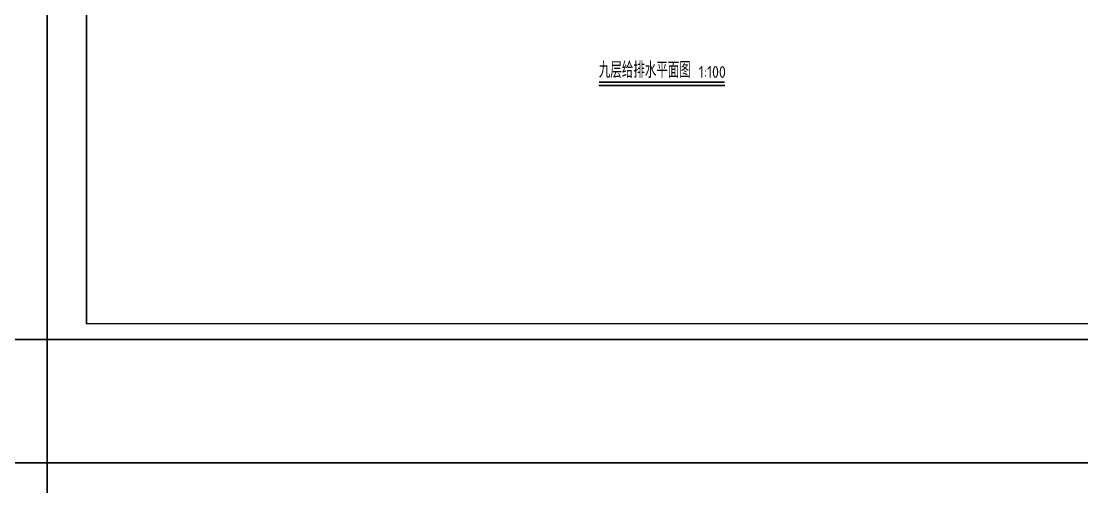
# Model space of a CAD drawing. Extents: x 27938 to 1507990, y 110129 to 923079.
# Drawn here: x 811973 to 879302, y 247050 to 276638 of the extents above; entities that cross this region are included whole.
import ezdxf

# ---------------------------------------------------------------- set-up
doc = ezdxf.new("R2010")
doc.units = 0
doc.header["$LTSCALE"] = 1000
doc.header["$MEASUREMENT"] = 0
for name, color, linetype in [('DIM_SYMB', 3, 'Continuous'), ('text', 7, 'Continuous'), ('图框', 140, 'Continuous')]:
    doc.layers.add(name, color=color, linetype=linetype)
doc.layers.add('yichutu', color=7, linetype='Continuous', true_color=0xffffff, plot=False)
doc.styles.get("Standard").update_dxf_attribs({"font": 'gbenor.shx', "bigfont": 'gbcbig.shx'})

# ---------------------------------------------------------------- blocks, each defined once
blk = doc.blocks.new('TK')
at = {"layer": '图框'}
blk.add_lwpolyline([(465375, 548714), (549475, 548714), (549475, 489314), (465375, 489314)], close=True, dxfattribs=at)
blk.add_lwpolyline([(465375, 548714), (549475, 548714), (549475, 489314), (465375, 489314)], close=True, dxfattribs=at)
at = {"layer": '图框', "const_width": 100}
blk.add_lwpolyline([(548475, 490314), (548475, 547714), (467875, 547714), (467875, 490314)], close=True, dxfattribs=at)
blk = doc.blocks.new('yct-841-594-84100-59399.9999999999-100-1000.0')
at = {"layer": 'yichutu', "color": 7, "true_color": 0xffffff}
blk.add_lwpolyline([(0, 0), (0, 59400), (84100, 59400), (84100, 0)], close=True, dxfattribs=at)

msp = doc.modelspace()

# ---------------------------------------------------------------- linework, layer by layer
at = {"ltscale": 0.5}
msp.add_lwpolyline([(753904.8, 399407.6), (918056.6, 399407.6), (918056.6, 248571.5), (753904.8, 248571.5)], close=True, dxfattribs=at)
at = {"layer": 'DIM_SYMB', "const_width": 105}
msp.add_lwpolyline([(848643.6, 272756.9), (856632.1, 272756.9)], dxfattribs=at)
at = {"layer": 'DIM_SYMB'}
msp.add_lwpolyline([(848643.6, 272546.9), (856632.1, 272546.9)], dxfattribs=at)
at = {"layer": 'text', "color": 2}
msp.add_lwpolyline([(813614.1, 238606.8), (782614.1, 238606.8), (782614.1, 256415.2), (813614.1, 256415.2)], close=True, dxfattribs=at)

# ---------------------------------------------------------------- block references
msp.add_blockref('TK', (348239.1, -232898.5))
at = {"layer": 'yichutu'}
msp.add_blockref('yct-841-594-84100-59399.9999999999-100-1000.0', (813614.1, 256415.2), dxfattribs=at)

# ---------------------------------------------------------------- texts
at = {"layer": 'DIM_SYMB', "color": 7}
for s, height, p in [('九层给排水平面图', 1012.77, (848643.6, 273033.9)), ('1:100', 750, (854981.6, 273033.9))]:
    msp.add_text(s, height=height, dxfattribs=at).set_placement(p)

doc.saveas('drawing.dxf')
